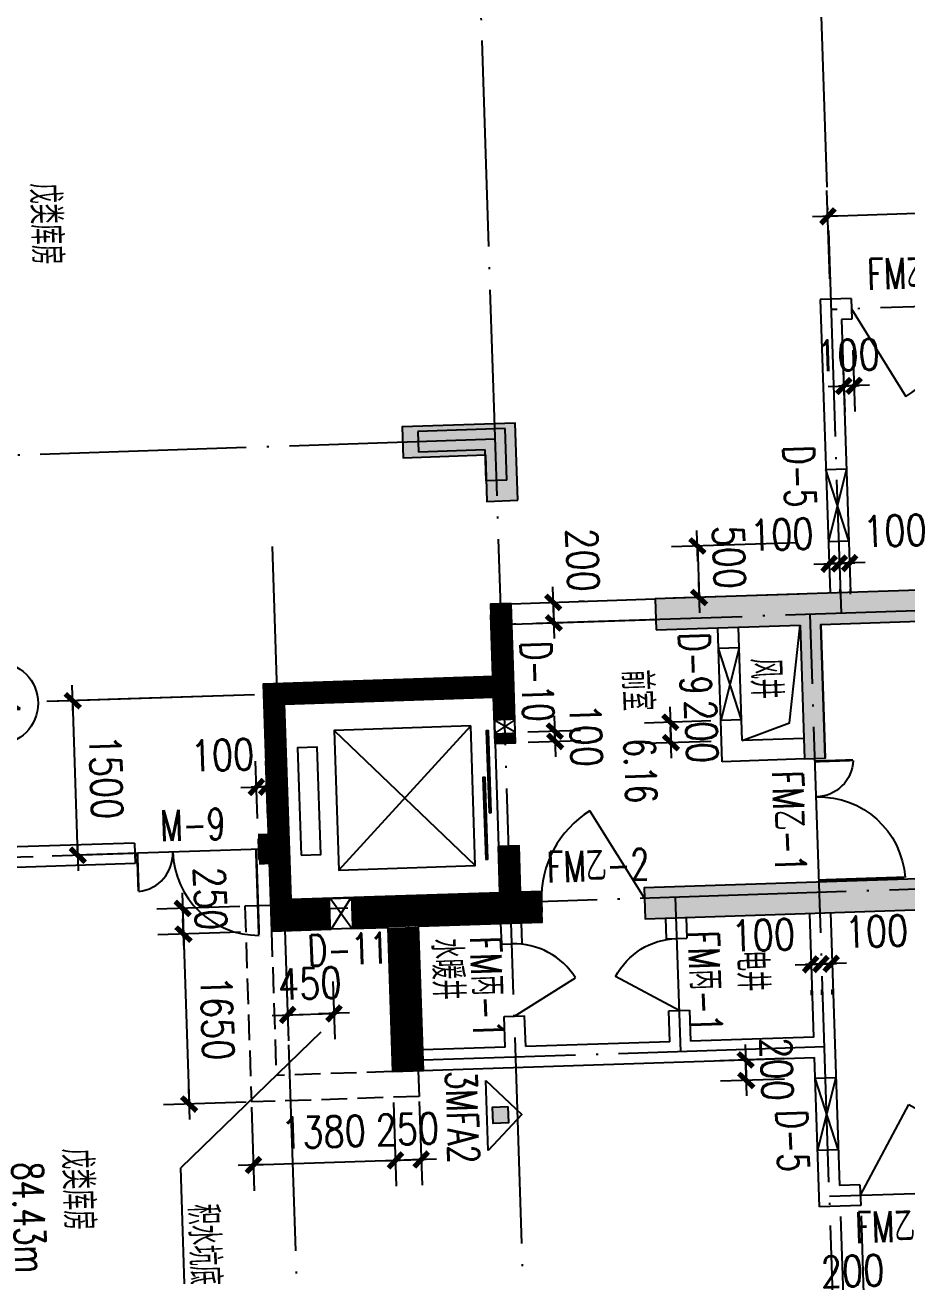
# Model space of a CAD drawing. Extents: x 634182 to 802382, y -1101880 to -864080.
# Drawn here: x 655959 to 664523, y -916773 to -904633 of the extents above; entities that cross this region are included whole.
import ezdxf
from ezdxf.enums import TextEntityAlignment as Align

# ---------------------------------------------------------------- set-up
doc = ezdxf.new("R2010")
doc.units = 0
doc.header["$LTSCALE"] = 1000
doc.header["$MEASUREMENT"] = 0
doc.linetypes.add('DASH', pattern=[0.35, 0.25, -0.1])
doc.linetypes.add('DOTE', pattern=[2.42, 2, -0.2, 0.02, -0.2])
doc.layers.get('0').update_dxf_attribs({"linetype": 'CONTINUOUS'})
doc.layers.get('DEFPOINTS').update_dxf_attribs({"linetype": 'CONTINUOUS'})
for name, color, linetype in [('210', 4, 'CONTINUOUS'), ('AXIS', 3, 'CONTINUOUS'), ('AXIS_TEXT', 7, 'CONTINUOUS'), ('DOTE', 1, 'DOTE'), ('MC', 4, 'CONTINUOUS'), ('PUB_DIM', 3, 'CONTINUOUS'), ('PUB_TEXT', 7, 'CONTINUOUS'), ('STAIR', 2, 'CONTINUOUS'), ('TEXT1', 7, 'CONTINUOUS'), ('WALL', 191, 'CONTINUOUS'), ('WINDOW', 2, 'CONTINUOUS'), ('WINDOW_TEXT', 6, 'CONTINUOUS')]:
    doc.layers.add(name, color=color, linetype=linetype)
doc.styles.add('COMPLEX', font='COMPLEX')
doc.styles.add('DIM_FONT', font='simplex.shx', dxfattribs={"width": 0.8})
doc.styles.add('HZTXT', font='simplex', dxfattribs={"width": 0.8, "bigfont": 'sfont'})
doc.styles.add('SIMPLEX', font='SIMPLEX.SHX')
doc.styles.add('Z', font='romans', dxfattribs={"width": 0.8, "bigfont": 'z'})
doc.dimstyles.new('DIMN', dxfattribs={"dimtxt": 300, "dimasz": 1, "dimexe": 250, "dimexo": 300, "dimgap": 150, "dimtad": 1, "dimdec": 0, "dimzin": 0, "dimdsep": 46, "dimtxsty": 'DIM_FONT', "dimblk": '_DIMX', "dimblk1": '_DIMX', "dimblk2": '_DIMX', "dimcen": 2.5, "dimclrt": 7, "dimadec": 0, "dimazin": 0, "dimtfac": 1, "dimtdec": 0, "dimtix": 1, "dimtmove": 2, "dimatfit": 3, "dimldrblk": '_DIMX', "dimfxl": 0, "dimtolj": 1, "dimtzin": 0, "dimarcsym": 0})

# ---------------------------------------------------------------- blocks, each defined once
blk = doc.blocks.new('_DIMX')
blk.add_line((-150, 0), (150, 0))
at = {"const_width": 50}
blk.add_lwpolyline([(-70, -70), (70, 70)], dxfattribs=at)
blk = doc.blocks.new('*D913')
at = {"color": 0, "linetype": 'ByBlock'}
for p, q in [((668572, -906936), (668544, -906081)), ((663775, -907095), (663746, -906240)), ((668551, -906331), (663756, -906490))]:
    blk.add_line(p, q, dxfattribs=at)
at = {"layer": 'DEFPOINTS', "color": 0, "linetype": 'ByBlock'}
for p in [(663755, -906490), (668582, -907236), (663785, -907395)]:
    blk.add_point(p, dxfattribs=at)
at = {"color": 0, "linetype": 'ByBlock'}
for p, rotation in [((668552, -906331), 1.899999999997419), ((663755, -906490), 181.8999999999974)]:
    blk.add_blockref('_DIMX', p, dxfattribs=dict(at, rotation=rotation))
at = {"color": 7, "linetype": 'ByBlock', "insert": (666143, -906111), "char_height": 300, "attachment_point": 5, "rotation": 1.9, "style": 'DIM_FONT'}
blk.add_mtext('\\A1;4800', dxfattribs=at)
blk = doc.blocks.new('_AXISO')
blk.add_circle((0, 0), 0.5)
at = {"layer": 'AXIS_TEXT', "style": 'COMPLEX', "width": 1.041667}
blk.add_attdef('A', text='', height=0.56, dxfattribs=at).set_placement((-0.25, -0.28), (0.25, -0.28), align=Align.FIT)
blk = doc.blocks.new('M_A1SFU')
blk.add_line((-0.5, 0), (0, -0.866))
blk.add_arc((-0.5, 0), 1, 300, 0)
blk = doc.blocks.new('*D984')
at = {"color": 0, "linetype": 'ByBlock'}
for p, q in [((658499, -913930), (658517, -914490)), ((658948, -913915), (658967, -914475)), ((658508, -914240), (658507, -914240)), ((658509, -914240), (658959, -914225)), ((658960, -914225), (658961, -914225))]:
    blk.add_line(p, q, dxfattribs=at)
at = {"layer": 'DEFPOINTS', "color": 0, "linetype": 'ByBlock'}
for p in [(658489, -913630), (658938, -913616), (658959, -914225)]:
    blk.add_point(p, dxfattribs=at)
at = {"color": 0, "linetype": 'ByBlock'}
for p, rotation in [((658959, -914225), 181.9000000000302), ((658509, -914240), 1.900000000030193)]:
    blk.add_blockref('_DIMX', p, dxfattribs=dict(at, rotation=rotation))
at = {"color": 7, "linetype": 'ByBlock', "insert": (658724, -913933), "char_height": 300, "attachment_point": 5, "rotation": 1.9, "style": 'DIM_FONT'}
blk.add_mtext('\\A1;450', dxfattribs=at)
blk = doc.blocks.new('*D985')
at = {"color": 0, "linetype": 'ByBlock'}
for p, q in [((656961, -911173), (656172, -911199)), ((656471, -912689), (656422, -911192)), ((657010, -912672), (656221, -912698))]:
    blk.add_line(p, q, dxfattribs=at)
at = {"layer": 'DEFPOINTS', "color": 0, "linetype": 'ByBlock'}
for p in [(656422, -911191), (657260, -911163), (657310, -912662)]:
    blk.add_point(p, dxfattribs=at)
at = {"color": 0, "linetype": 'ByBlock'}
for p, rotation in [((656422, -911191), 91.90000000000002), ((656471, -912690), 271.9)]:
    blk.add_blockref('_DIMX', p, dxfattribs=dict(at, rotation=rotation))
at = {"color": 7, "linetype": 'ByBlock', "insert": (656746, -911931), "char_height": 300, "attachment_point": 5, "rotation": 271.9, "style": 'DIM_FONT'}
blk.add_mtext('\\A1;1500', dxfattribs=at)
blk = doc.blocks.new('M_A14NPV')
for points in [[(0.18, 0.178), (0.177, 0.16), (-0.617, 0.16), (-0.617, 0.181)], [(0.632, 0.226), (0.629, 0.208), (-0.164, 0.208), (-0.164, 0.229)]]:
    blk.add_lwpolyline(points, close=True)
blk = doc.blocks.new('*D986')
at = {"color": 0, "linetype": 'ByBlock'}
for p, q in [((661087, -910235), (661087, -910234)), ((661087, -910236), (661094, -910436)), ((661087, -910236), (661094, -910436)), ((661387, -910226), (661337, -910227)), ((661094, -910437), (661094, -910438)), ((661394, -910426), (661344, -910427))]:
    blk.add_line(p, q, dxfattribs=at)
at = {"layer": 'DEFPOINTS', "color": 0, "linetype": 'ByBlock'}
for p in [(661087, -910236), (661094, -910436), (661094, -910436)]:
    blk.add_point(p, dxfattribs=at)
at = {"color": 0, "linetype": 'ByBlock'}
for p, rotation in [((661087, -910236), 271.899999999857), ((661094, -910436), 91.89999999985693)]:
    blk.add_blockref('_DIMX', p, dxfattribs=dict(at, rotation=rotation))
at = {"color": 7, "linetype": 'ByBlock', "insert": (661374, -909826), "char_height": 300, "attachment_point": 5, "rotation": 271.9, "style": 'DIM_FONT'}
blk.add_mtext('\\A1;200', dxfattribs=at)
blk = doc.blocks.new('*D987')
at = {"color": 0, "linetype": 'ByBlock'}
for p, q in [((663865, -909859), (663864, -909859)), ((663866, -909859), (663966, -909855)), ((663866, -909859), (663966, -909855)), ((663967, -909855), (663968, -909855)), ((663876, -910158), (663875, -910108)), ((663976, -910155), (663975, -910105))]:
    blk.add_line(p, q, dxfattribs=at)
at = {"layer": 'DEFPOINTS', "color": 0, "linetype": 'ByBlock'}
for p in [(663866, -909859), (663966, -909855), (663966, -909855)]:
    blk.add_point(p, dxfattribs=at)
at = {"color": 0, "linetype": 'ByBlock'}
for p, rotation in [((663866, -909859), 1.899999999999977), ((663966, -909855), 181.9)]:
    blk.add_blockref('_DIMX', p, dxfattribs=dict(at, rotation=rotation))
at = {"color": 7, "linetype": 'ByBlock', "insert": (664406, -909541), "char_height": 300, "attachment_point": 5, "rotation": 1.9, "style": 'DIM_FONT'}
blk.add_mtext('\\A1;100', dxfattribs=at)
blk = doc.blocks.new('*D988')
at = {"color": 0, "linetype": 'ByBlock'}
for p, q in [((663757, -909562), (663758, -909612)), ((663857, -909559), (663858, -909609)), ((663766, -909862), (663765, -909862)), ((663767, -909862), (663866, -909859)), ((663767, -909862), (663866, -909859)), ((663867, -909859), (663868, -909859))]:
    blk.add_line(p, q, dxfattribs=at)
at = {"layer": 'DEFPOINTS', "color": 0, "linetype": 'ByBlock'}
for p in [(663767, -909862), (663866, -909859), (663866, -909859)]:
    blk.add_point(p, dxfattribs=at)
at = {"color": 0, "linetype": 'ByBlock'}
for p, rotation in [((663767, -909862), 1.899999999903175), ((663866, -909859), 181.8999999999031)]:
    blk.add_blockref('_DIMX', p, dxfattribs=dict(at, rotation=rotation))
at = {"color": 7, "linetype": 'ByBlock', "insert": (663307, -909577), "char_height": 300, "attachment_point": 5, "rotation": 1.9, "style": 'DIM_FONT'}
blk.add_mtext('\\A1;100', dxfattribs=at)
blk = doc.blocks.new('_A2AKO')
at = {"const_width": 0.02}
for points in [[(-0.481, -0.001), (-0.481, -0.308)], [(0.481, 0.001), (0.481, -0.691)]]:
    blk.add_lwpolyline(points, dxfattribs=at)
for centre, radius, start, end in [((-0.501, -0.003), 0.307, 274.2492, 0.2101), ((0.505, 0.002), 0.699, 180.2762, 268.0603)]:
    blk.add_arc(centre, radius, start, end)
blk = doc.blocks.new('*D989')
at = {"color": 0, "linetype": 'ByBlock'}
for p, q in [((663686, -913746), (663685, -913746)), ((663687, -913746), (663787, -913743)), ((663687, -913746), (663787, -913743)), ((663788, -913743), (663789, -913743)), ((663697, -914046), (663695, -913996)), ((663797, -914043), (663795, -913993))]:
    blk.add_line(p, q, dxfattribs=at)
at = {"layer": 'DEFPOINTS', "color": 0, "linetype": 'ByBlock'}
for p in [(663687, -913746), (663787, -913743), (663787, -913743)]:
    blk.add_point(p, dxfattribs=at)
at = {"color": 0, "linetype": 'ByBlock'}
for p, rotation in [((663687, -913746), 1.899999999999977), ((663787, -913743), 181.9)]:
    blk.add_blockref('_DIMX', p, dxfattribs=dict(at, rotation=rotation))
at = {"color": 7, "linetype": 'ByBlock', "insert": (664226, -913428), "char_height": 300, "attachment_point": 5, "rotation": 1.9, "style": 'DIM_FONT'}
blk.add_mtext('\\A1;100', dxfattribs=at)
blk = doc.blocks.new('*D990')
at = {"color": 0, "linetype": 'ByBlock'}
for p, q in [((663586, -913749), (663585, -913750)), ((663587, -913749), (663687, -913746)), ((663587, -913749), (663687, -913746)), ((663688, -913746), (663689, -913746)), ((663597, -914049), (663595, -913999)), ((663697, -914046), (663695, -913996))]:
    blk.add_line(p, q, dxfattribs=at)
at = {"layer": 'DEFPOINTS', "color": 0, "linetype": 'ByBlock'}
for p in [(663587, -913749), (663687, -913746), (663687, -913746)]:
    blk.add_point(p, dxfattribs=at)
at = {"color": 0, "linetype": 'ByBlock'}
for p, rotation in [((663587, -913749), 1.900000000060968), ((663687, -913746), 181.900000000061)]:
    blk.add_blockref('_DIMX', p, dxfattribs=dict(at, rotation=rotation))
at = {"color": 7, "linetype": 'ByBlock', "insert": (663127, -913465), "char_height": 300, "attachment_point": 5, "rotation": 1.9, "style": 'DIM_FONT'}
blk.add_mtext('\\A1;100', dxfattribs=at)
blk = doc.blocks.new('_DBLK')
blk.add_line((-0.5, 0), (0, -0.866))
blk.add_arc((-0.5, 0), 1, 300, 0)
at = {"layer": 'WINDOW_TEXT', "style": 'SIMPLEX', "flags": 9}
blk.add_attdef('A', text='', height=1, dxfattribs=at).set_placement((0, 1.5), align=Align.MIDDLE)
blk = doc.blocks.new('M_A17ORW')
at = {"const_width": 0.02}
for points in [[(-0.481, -0.001), (-0.481, -0.308)], [(0.481, 0.001), (0.481, -0.691)]]:
    blk.add_lwpolyline(points, dxfattribs=at)
for centre, radius, start, end in [((-0.501, -0.003), 0.307, 274.2492, 0.2101), ((0.505, 0.002), 0.699, 180.2762, 268.0603)]:
    blk.add_arc(centre, radius, start, end)
blk = doc.blocks.new('*D991')
at = {"color": 0, "linetype": 'ByBlock'}
for p, q in [((658215, -912332), (658197, -911778)), ((658315, -912329), (658297, -911775)), ((658204, -912028), (658203, -912028)), ((658305, -912025), (658205, -912028)), ((658305, -912025), (658205, -912028)), ((658306, -912025), (658307, -912024))]:
    blk.add_line(p, q, dxfattribs=at)
at = {"layer": 'DEFPOINTS', "color": 0, "linetype": 'ByBlock'}
for p in [(658205, -912028), (658225, -912632), (658325, -912629)]:
    blk.add_point(p, dxfattribs=at)
at = {"color": 0, "linetype": 'ByBlock'}
for p, rotation in [((658205, -912028), 1.900000000047514), ((658305, -912025), 181.9000000000475)]:
    blk.add_blockref('_DIMX', p, dxfattribs=dict(at, rotation=rotation))
at = {"color": 7, "linetype": 'ByBlock', "insert": (657876, -911718), "char_height": 300, "attachment_point": 5, "rotation": 1.9, "style": 'DIM_FONT'}
blk.add_mtext('\\A1;100', dxfattribs=at)
blk = doc.blocks.new('*D992')
at = {"color": 0, "linetype": 'ByBlock'}
for p, q in [((658044, -913187), (657239, -913214)), ((657489, -913205), (657489, -913204)), ((657489, -913206), (657498, -913456)), ((657489, -913206), (657498, -913456)), ((658052, -913437), (657248, -913464)), ((657498, -913457), (657498, -913458))]:
    blk.add_line(p, q, dxfattribs=at)
at = {"layer": 'DEFPOINTS', "color": 0, "linetype": 'ByBlock'}
for p in [(658344, -913177), (657498, -913456), (658352, -913427)]:
    blk.add_point(p, dxfattribs=at)
at = {"color": 0, "linetype": 'ByBlock'}
for p, rotation in [((657489, -913206), 271.9000000005104), ((657498, -913456), 91.9000000005104)]:
    blk.add_blockref('_DIMX', p, dxfattribs=dict(at, rotation=rotation))
at = {"color": 7, "linetype": 'ByBlock', "insert": (657758, -913111), "char_height": 300, "attachment_point": 5, "rotation": 271.9, "style": 'DIM_FONT'}
blk.add_mtext('\\A1;250', dxfattribs=at)
blk = doc.blocks.new('*D994')
at = {"color": 0, "linetype": 'ByBlock'}
for p, q in [((659538, -915090), (659564, -915902)), ((659787, -915081), (659814, -915893)), ((659555, -915652), (659554, -915652)), ((659806, -915643), (659556, -915652)), ((659807, -915643), (659808, -915643))]:
    blk.add_line(p, q, dxfattribs=at)
at = {"layer": 'DEFPOINTS', "color": 0, "linetype": 'ByBlock'}
for p in [(659528, -914790), (659777, -914782), (659556, -915652)]:
    blk.add_point(p, dxfattribs=at)
at = {"color": 0, "linetype": 'ByBlock'}
for p, rotation in [((659556, -915652), 1.900000000001307), ((659806, -915643), 181.9000000000013)]:
    blk.add_blockref('_DIMX', p, dxfattribs=dict(at, rotation=rotation))
at = {"color": 7, "linetype": 'ByBlock', "insert": (659671, -915348), "char_height": 300, "attachment_point": 5, "rotation": 1.9, "style": 'DIM_FONT'}
blk.add_mtext('\\A1;250', dxfattribs=at)
blk = doc.blocks.new('*D995')
at = {"color": 0, "linetype": 'ByBlock'}
for p, q in [((659538, -915090), (659564, -915902)), ((658158, -915136), (658185, -915947)), ((659555, -915652), (658178, -915697))]:
    blk.add_line(p, q, dxfattribs=at)
at = {"layer": 'DEFPOINTS', "color": 0, "linetype": 'ByBlock'}
for p in [(658148, -914836), (659528, -914790), (658177, -915697)]:
    blk.add_point(p, dxfattribs=at)
at = {"color": 0, "linetype": 'ByBlock'}
for p, rotation in [((659556, -915652), 1.900000000011488), ((658177, -915697), 181.9000000000115)]:
    blk.add_blockref('_DIMX', p, dxfattribs=dict(at, rotation=rotation))
at = {"color": 7, "linetype": 'ByBlock', "insert": (658857, -915375), "char_height": 300, "attachment_point": 5, "rotation": 1.9, "style": 'DIM_FONT'}
blk.add_mtext('\\A1;1380', dxfattribs=at)
blk = doc.blocks.new('*D996')
at = {"color": 0, "linetype": 'ByBlock'}
for p, q in [((660841, -911494), (661353, -911477)), ((660845, -911594), (661357, -911577)), ((661103, -911485), (661103, -911484)), ((661107, -911585), (661103, -911486)), ((661107, -911586), (661107, -911587))]:
    blk.add_line(p, q, dxfattribs=at)
at = {"layer": 'DEFPOINTS', "color": 0, "linetype": 'ByBlock'}
for p in [(660541, -911504), (661103, -911486), (660545, -911604)]:
    blk.add_point(p, dxfattribs=at)
at = {"color": 0, "linetype": 'ByBlock'}
for p, rotation in [((661103, -911486), 271.9000000000254), ((661107, -911585), 91.90000000002544)]:
    blk.add_blockref('_DIMX', p, dxfattribs=dict(at, rotation=rotation))
at = {"color": 7, "linetype": 'ByBlock', "insert": (661405, -911525), "char_height": 300, "attachment_point": 5, "rotation": 271.9, "style": 'DIM_FONT'}
blk.add_mtext('\\A1;100', dxfattribs=at)
blk = doc.blocks.new('*D997')
at = {"color": 0, "linetype": 'ByBlock'}
for p, q in [((663326, -914664), (662706, -914684)), ((662956, -914675), (662956, -914674)), ((662956, -914676), (662962, -914876)), ((663332, -914864), (662713, -914884)), ((662962, -914877), (662962, -914878))]:
    blk.add_line(p, q, dxfattribs=at)
at = {"layer": 'DEFPOINTS', "color": 0, "linetype": 'ByBlock'}
for p in [(663625, -914654), (663632, -914854), (662962, -914876)]:
    blk.add_point(p, dxfattribs=at)
at = {"color": 0, "linetype": 'ByBlock'}
for p, rotation in [((662956, -914676), 271.8999999999808), ((662962, -914876), 91.89999999998084)]:
    blk.add_blockref('_DIMX', p, dxfattribs=dict(at, rotation=rotation))
at = {"color": 7, "linetype": 'ByBlock', "insert": (663259, -914766), "char_height": 300, "attachment_point": 5, "rotation": 271.9, "style": 'DIM_FONT'}
blk.add_mtext('\\A1;200', dxfattribs=at)
blk = doc.blocks.new('*D999')
at = {"color": 0, "linetype": 'ByBlock'}
for p, q in [((662617, -911386), (661975, -911407)), ((662225, -911398), (662225, -911397)), ((662225, -911399), (662231, -911598)), ((662623, -911585), (661981, -911607)), ((662231, -911599), (662231, -911600))]:
    blk.add_line(p, q, dxfattribs=at)
at = {"layer": 'DEFPOINTS', "color": 0, "linetype": 'ByBlock'}
for p in [(662916, -911376), (662923, -911576), (662231, -911598)]:
    blk.add_point(p, dxfattribs=at)
at = {"color": 0, "linetype": 'ByBlock'}
for p, rotation in [((662225, -911399), 271.9000000000268), ((662231, -911598), 91.90000000002671)]:
    blk.add_blockref('_DIMX', p, dxfattribs=dict(at, rotation=rotation))
at = {"color": 7, "linetype": 'ByBlock', "insert": (662528, -911489), "char_height": 300, "attachment_point": 5, "rotation": 271.9, "style": 'DIM_FONT'}
blk.add_mtext('\\A1;200', dxfattribs=at)
blk = doc.blocks.new('*D1000')
at = {"color": 0, "linetype": 'ByBlock'}
for p, q in [((663898, -907791), (663918, -908387)), ((663998, -907788), (664018, -908384)), ((663908, -908137), (663907, -908137)), ((664009, -908134), (663909, -908137)), ((664010, -908134), (664011, -908134))]:
    blk.add_line(p, q, dxfattribs=at)
at = {"layer": 'DEFPOINTS', "color": 0, "linetype": 'ByBlock'}
for p in [(663888, -907491), (663988, -907488), (663909, -908137)]:
    blk.add_point(p, dxfattribs=at)
at = {"color": 0, "linetype": 'ByBlock'}
for p, rotation in [((663909, -908137), 1.899999999978661), ((664009, -908134), 181.8999999999787)]:
    blk.add_blockref('_DIMX', p, dxfattribs=dict(at, rotation=rotation))
at = {"color": 7, "linetype": 'ByBlock', "insert": (663949, -907836), "char_height": 300, "attachment_point": 5, "rotation": 1.9, "style": 'DIM_FONT'}
blk.add_mtext('\\A1;100', dxfattribs=at)
blk = doc.blocks.new('*D1007')
at = {"color": 0, "linetype": 'ByBlock'}
for p, q in [((663877, -916196), (663913, -917278)), ((664077, -916190), (664112, -917272)), ((663903, -917028), (663902, -917028)), ((664104, -917022), (663904, -917028)), ((664105, -917022), (664106, -917022))]:
    blk.add_line(p, q, dxfattribs=at)
at = {"layer": 'DEFPOINTS', "color": 0, "linetype": 'ByBlock'}
for p in [(663867, -915897), (664067, -915890), (663904, -917028)]:
    blk.add_point(p, dxfattribs=at)
at = {"color": 0, "linetype": 'ByBlock'}
for p, rotation in [((664104, -917022), 181.8999999999804), ((663904, -917028), 1.899999999980391)]:
    blk.add_blockref('_DIMX', p, dxfattribs=dict(at, rotation=rotation))
at = {"color": 7, "linetype": 'ByBlock', "insert": (663994, -916725), "char_height": 300, "attachment_point": 5, "rotation": 1.9, "style": 'DIM_FONT'}
blk.add_mtext('\\A1;200', dxfattribs=at)

msp = doc.modelspace()

# ---------------------------------------------------------------- hatches: boundary and pattern name
at = {"layer": '210'}
h = msp.add_hatch(color=256, dxfattribs=at)
h.paths.add_polyline_path([(660524.729, -908652.668), (660624.698, -908649.352), (660624.702, -908649.458), (660724.542, -908646.146), (660744.432, -909245.721), (660544.623, -909252.35)])
h.paths.add_polyline_path([(660524.729, -908652.668), (660519.756, -908502.762), (660719.566, -908496.134), (660724.539, -908646.04)])
h.paths.add_polyline_path([(659625.243, -908682.507), (659620.27, -908532.601), (660519.756, -908502.762), (660524.729, -908652.668)])
h.paths.add_polyline_path([(659630.216, -908832.436), (659625.243, -908682.507), (660524.729, -908652.668), (660544.623, -909252.35), (660444.597, -909255.668), (660429.677, -908805.915)])
for points in [[(668473.351, -909989.877), (668455.116, -909440.179), (668754.951, -909430.233), (668804.684, -910929.411), (668504.849, -910939.358), (668483.298, -910289.712), (663685.94, -910448.857), (663729.148, -911748.203), (663529.151, -911754.776), (663486.05, -910455.488), (662086.928, -910502.021), (662076.873, -910202.07)], [(661969.846, -913007.574), (661979.793, -913307.409), (668576.162, -913088.588), (668594.397, -913638.283), (668894.232, -913628.336), (668844.499, -912129.161), (668544.786, -912139.514), (668566.327, -912788.863)]]:
    msp.add_hatch(color=256, dxfattribs=at).paths.add_polyline_path(points)
at = {"layer": 'PUB_DIM'}
msp.add_hatch(color=256, dxfattribs=at).paths.add_polyline_path([(660498.065, -915134.682), (660503.32, -915293.108), (660653.811, -915288.115), (660648.556, -915129.689)])

# ---------------------------------------------------------------- linework, layer by layer
at = {"layer": '210', "const_width": 200}
msp.add_lwpolyline([(660600.987, -910951.427), (660577.75, -910251.801)], dxfattribs=at)
at = {"layer": 'DOTE'}
for p, q in [((663598.847, -901790.823), (663882.554, -910343.059)), ((662067.446, -955157.293), (660300.728, -901900.232)), ((668682.055, -907232.22), (663784.746, -907394.681)), ((660524.755, -908653.458), (650601.062, -908982.661)), ((658358.053, -909693.767), (659459.866, -942907.495)), ((670179.091, -910134.181), (660584.435, -910452.469)), ((663926.059, -920700.429), (663582.785, -910353.003)), ((660604.328, -911052.139), (656085.481, -911202.045)), ((660604.328, -911052.139), (656964.404, -911172.888)), ((658455.268, -912624.256), (650730.367, -912880.517)), ((668769.434, -912882.43), (658475.161, -913223.926)), ((662273.074, -913097.936), (662322.807, -914597.111)), ((659724.21, -914682.524), (659674.477, -913183.349)), ((659724.236, -914683.315), (659674.504, -913184.14)), ((663722.037, -914550.694), (659724.236, -914683.315)), ((663770.119, -915999.897), (668867.242, -915830.808))]:
    msp.add_line(p, q, dxfattribs=at)
at = {"layer": 'MC', "linetype": 'Continuous'}
for p, q in [((663959.291, -909640.152), (663736.193, -908947.168)), ((663936.083, -908940.537), (663759.401, -909646.783)), ((662893.275, -910676.039), (662693.385, -910682.67)), ((662916.483, -911375.654), (662693.385, -910682.67)), ((662893.275, -910676.039), (662716.593, -911382.285)), ((660719.05, -911496.708), (660515.183, -911380.3)), ((660715.092, -911377.402), (660519.307, -911505.292)), ((662916.483, -911375.654), (662716.593, -911382.285)), ((659131.37, -913401.494), (658921.56, -913109.086)), ((659121.45, -913102.455), (658931.48, -913408.125)), ((663855.163, -915546.852), (663632.064, -914853.868)), ((663831.954, -914847.237), (663655.273, -915553.483))]:
    msp.add_line(p, q, dxfattribs=at)
for points in [[(660615.247, -911381.298, 200, 200, 0), (660604.328, -911052.139, 200, 200, 0), (658375.551, -911126.075, 200, 200, 0), (658446.835, -913274.893, 300, 300, 0), (658926.532, -913258.98, 300, 300, 0)], [(659126.422, -913252.349, 300, 300, 0), (660975.42, -913191.011, 300, 300, 0)]]:
    msp.add_lwpolyline(points, format="xyseb", dxfattribs=at)
for points, const_width in [([(660622.513, -911601.178), (660619.198, -911501.233)], 200), ([(658225.423, -912631.929), (658325.366, -912628.565)], 300), ([(660655.744, -912601.311), (660671.467, -913076.022)], 200), ([(659631.263, -913388.74), (659677.58, -914784.942)], 300)]:
    msp.add_lwpolyline(points, dxfattribs=dict(at, const_width=const_width))
at = {"layer": 'PUB_DIM', "linetype": 'Continuous'}
for p in [(658830.312, -914408.193), (657573.197, -918825.076)]:
    msp.add_line(p, (657470.355, -915724.96), dxfattribs=at)
at = {"layer": 'PUB_DIM'}
msp.add_line((660455.737, -915554.984), (660433.231, -914876.535), dxfattribs=at)
msp.add_lwpolyline([(660433.231, -914876.535), (660783.708, -915204.506), (660455.737, -915554.984)], dxfattribs=at)
msp.add_lwpolyline([(660648.556, -915129.689), (660653.811, -915288.115), (660503.32, -915293.108), (660498.065, -915134.682)], close=True, dxfattribs=at)
at = {"layer": 'STAIR'}
for p, q in [((659004.636, -912834.261), (660286.409, -911434.835)), ((658959.672, -911478.847), (660331.373, -912790.249)), ((660522.643, -911605.176), (660555.799, -912604.626))]:
    msp.add_line(p, q, dxfattribs=at)
at = {"layer": 'STAIR', "linetype": 'DASH'}
for p, q in [((658343.576, -913177.49), (658093.713, -913185.779)), ((658093.713, -913185.779), (658156.708, -915084.731)), ((658351.865, -913427.352), (658398.282, -914826.58)), ((659527.556, -914789.118), (658398.282, -914826.58)), ((659777.418, -914780.829), (659785.707, -915030.692)), ((659785.707, -915030.692), (658156.708, -915084.731))]:
    msp.add_line(p, q, dxfattribs=at)
at = {"layer": 'STAIR'}
for points in [[(660286.409, -911434.835), (658959.672, -911478.847), (659004.636, -912834.261), (660331.373, -912790.249)], [(658640.331, -912690.681), (658831.011, -912684.356), (658796.364, -911639.93), (658605.684, -911646.256)]]:
    msp.add_lwpolyline(points, close=True, dxfattribs=at)
at = {"layer": 'TEXT1'}
msp.add_lwpolyline([(662923.113, -911575.517), (663381.409, -911405.808), (663486.181, -910456.287)], dxfattribs=at)
at = {"layer": 'WALL'}
for p, q in [((663981.321, -907288.105), (663681.486, -907298.051)), ((663681.486, -907298.051), (663775.975, -910146.389)), ((663981.321, -907288.105), (663987.952, -907487.995)), ((663987.952, -907487.995), (663888.007, -907491.31)), ((663888.007, -907491.31), (663975.865, -910139.758)), ((660621.41, -908550.221), (659771.877, -908578.403)), ((660637.987, -909049.947), (660621.41, -908550.221)), ((659771.877, -908578.403), (659778.508, -908778.293)), ((660428.151, -908756.742), (659778.508, -908778.293)), ((660438.097, -909056.578), (660428.151, -908756.742)), ((663736.193, -908947.168), (663936.083, -908940.537)), ((660637.987, -909049.947), (660438.097, -909056.578)), ((663759.401, -909646.783), (663959.291, -909640.152)), ((660677.774, -910249.287), (662076.934, -910202.872)), ((660501.092, -910955.533), (660481.199, -910355.863)), ((660684.405, -910449.177), (662083.565, -910402.762)), ((662086.951, -910502.704), (663486.181, -910456.287)), ((662729.854, -911782.038), (662686.755, -910482.807)), ((662923.113, -911575.517), (662886.645, -910476.176)), ((663686.071, -910449.656), (663729.171, -911748.887)), ((658272.319, -911029.469), (660700.983, -910948.902)), ((658272.319, -911029.47), (658348.575, -913328.205)), ((658478.84, -911222.728), (660507.724, -911155.423)), ((660522.643, -911605.176), (660507.724, -911155.424)), ((658541.775, -913121.686), (658478.782, -911222.731)), ((663522.65, -911555.628), (662923.113, -911575.517)), ((663529.281, -911755.518), (662729.854, -911782.038)), ((663529.281, -911755.518), (663729.171, -911748.887)), ((658222.107, -912531.984), (658228.738, -912731.874)), ((657022.767, -912571.77), (654054.394, -912670.241)), ((657022.767, -912571.77), (657029.398, -912771.66)), ((660755.689, -912597.995), (660555.799, -912604.626)), ((660570.718, -913054.379), (660555.799, -912604.626)), ((660770.608, -913047.748), (660755.688, -912597.995)), ((657029.398, -912771.66), (654061.025, -912870.131)), ((660770.608, -913047.747), (660970.501, -913041.116)), ((660970.498, -913041.117), (660977.129, -913241.007)), ((661969.948, -913007.961), (661976.58, -913207.851)), ((658541.834, -913121.683), (660570.718, -913054.378)), ((660977.025, -913241.01), (660977.129, -913241.006)), ((663618.802, -914454.088), (663578.989, -913253.949)), ((663778.879, -913247.318), (663866.767, -915896.66)), ((659131.37, -913401.494), (658931.48, -913408.125)), ((660587.296, -913554.103), (660580.637, -913353.378)), ((660787.186, -913547.472), (660780.528, -913346.765)), ((662186.415, -913501.055), (662179.757, -913300.365)), ((662379.649, -913293.734), (662386.306, -913494.424)), ((662186.415, -913501.055), (662386.306, -913494.424)), ((660587.295, -913554.103), (660787.186, -913547.472)), ((660610.503, -914253.718), (660810.395, -914247.087)), ((660620.451, -914553.56), (660610.505, -914253.718)), ((660820.341, -914546.922), (660810.394, -914247.087)), ((662209.624, -914200.67), (662409.515, -914194.039)), ((662219.57, -914500.505), (662209.624, -914200.67)), ((662409.515, -914194.039), (662419.462, -914493.874)), ((663618.802, -914454.088), (662419.462, -914493.874)), ((660620.451, -914553.553), (659820.891, -914580.078)), ((662219.57, -914500.505), (660820.341, -914546.922)), ((659627.632, -914786.599), (663625.433, -914653.978)), ((663673.506, -916103.133), (663625.433, -914653.978)), ((659627.605, -914785.799), (659627.632, -914786.599)), ((663632.064, -914853.868), (663831.954, -914847.237)), ((663655.273, -915553.483), (663855.163, -915546.852)), ((664066.657, -915890.029), (663866.767, -915896.66)), ((664066.657, -915890.029), (664073.289, -916089.943)), ((664073.286, -916089.871), (663673.506, -916103.133))]:
    msp.add_line(p, q, dxfattribs=at)
for points in [[(660744.432, -909245.721), (660719.566, -908496.134), (659620.27, -908532.601), (659630.216, -908832.436), (660429.677, -908805.915), (660444.597, -909255.668)], [(660700.956, -910948.112), (660677.747, -910248.484), (660477.752, -910255.118), (660500.961, -910954.747)], [(660700.979, -910948.796), (660677.77, -910249.167), (660477.775, -910255.802), (660500.984, -910955.43)], [(668894.203, -913627.927), (668844.47, -912128.751), (668544.756, -912139.105), (668566.297, -912788.453), (661969.817, -913007.165), (661979.764, -913307), (668576.132, -913088.179), (668594.368, -913637.873)]]:
    msp.add_lwpolyline(points, close=True, dxfattribs=at)
for points in [[(663486.072, -910456.171), (663529.174, -911755.46), (663729.171, -911748.887), (663685.962, -910449.54), (668483.32, -910290.396), (668504.871, -910940.041), (668804.706, -910930.095), (668754.973, -909430.916), (668455.138, -909440.863), (668473.374, -909990.56), (662076.895, -910202.754), (662086.951, -910502.704)], [(659131.37, -913401.494), (659481.138, -913389.891), (659527.556, -914789.118), (659827.391, -914779.171), (659781.075, -913379.833), (660980.314, -913340.155), (660980.314, -913340.155), (660970.501, -913041.116), (660770.608, -913047.748), (660755.666, -912597.311), (660555.667, -912603.829), (660570.587, -913053.582), (658541.812, -913120.999), (658478.759, -911222.047), (660507.592, -911154.623), (660522.621, -911604.492), (660722.406, -911597.865), (660700.851, -910948.114), (658272.292, -911028.679), (658351.865, -913427.352), (658931.48, -913408.125)]]:
    msp.add_lwpolyline(points, dxfattribs=at)

# ---------------------------------------------------------------- block references
at = {"layer": 'AXIS'}
ref = msp.add_blockref('_AXISO', (655685.701, -911215.307), dxfattribs=dict(at, xscale=800, yscale=800, zscale=800, rotation=271.9))
ref.add_attrib('A', '4', dxfattribs={"layer": 'AXIS_TEXT', "height": 448, "rotation": 271.9, "style": 'COMPLEX', "width": 1.171875}).set_placement((655455.193, -911022.843), (655468.455, -911422.623), align=Align.FIT)
at = {"layer": 'WINDOW'}
for name, p, xscale, yscale, zscale, rotation in [('M_A1SFU', (664484.362, -907371.472), -1000, -1000, 1000, 181.9), ('M_A14NPV', (660638.87, -912092.671), 1000, -1000, 1000, 271.9), ('M_A17ORW', (663649.229, -912356.402), 1200, -1200, 1200, 271.9), ('_DBLK', (661473.539, -913124.484), -1000, -1000, 1000, 1.899999999999999), ('_A2AKO', (657625.752, -912651.822), 1200, 1200, 1200, 1.899999999999999), ('_DBLK', (662297.965, -913847.547), 700, -700, 700, 91.9), ('_DBLK', (660698.845, -913900.595), -700, -700, 700, 271.9), ('M_A1SFU', (664569.698, -915973.408), 1000, -1000, 1000, 1.899999999999999)]:
    msp.add_blockref(name, p, dxfattribs=dict(at, xscale=xscale, yscale=yscale, zscale=zscale, rotation=rotation))

# ---------------------------------------------------------------- texts
at = {"layer": 'MC', "linetype": 'Continuous', "width": 0.7}
for s, rotation, style, p in [('FM乙-2', 1.9, 'HZTXT', (664143.545, -907203.634)), ('D-5', 271.9, 'HZTXT', (663319.649, -908715.283)), ('D-9', 271.9, 'HZTXT', (662305.96, -910532.844)), ('D-10', 271.9, 'HZTXT', (660769.264, -910616.495)), ('FM乙-1', 271.9, 'HZTXT', (663212.14, -911874.785)), ('M-9', 1.9, 'Z', (657278.192, -912554.889)), ('FM乙-2', 1.9, 'HZTXT', (661032.825, -912957.394)), ('D-11', 1.9, 'HZTXT', (658709.62, -913765.324)), ('FM丙-1', 271.9, 'HZTXT', (660279.179, -913480.613)), ('FM丙-1', 271.9, 'HZTXT', (662395.112, -913425.35)), ('D-5', 271.9, 'HZTXT', (663252.56, -915163.417)), ('FM乙-2', 1.9, 'HZTXT', (664027.224, -916454.937))]:
    msp.add_text(s, height=300, rotation=rotation, dxfattribs=dict(at, style=style)).set_placement(p)
at = {"layer": 'PUB_DIM', "style": 'Z', "width": 0.7}
msp.add_text('3MFA2', height=300, rotation=271.9, dxfattribs=at).set_placement((660041.409, -914787.636))
at = {"layer": 'PUB_TEXT', "style": 'Z', "width": 0.7}
for p in [(656000.869, -906169.855), (656311.657, -915538.448)]:
    msp.add_text('戊类库房', height=300, rotation=271.9, dxfattribs=at).set_placement(p)
msp.add_text('84.43m', height=300, rotation=271.9, dxfattribs=at).set_placement((656017.415, -916746.072), align=Align.MIDDLE_RIGHT)
at = {"layer": 'TEXT1', "style": 'Z', "width": 0.7}
for s, p in [('风井', (662997.433, -910780.763)), ('前室', (661749.241, -910895.192)), ('6.16', (661773.838, -911559.857)), ('水暖井', (659901.049, -913501.035)), ('电井', (662866.246, -913617.79))]:
    msp.add_text(s, height=300, rotation=271.9, dxfattribs=at).set_placement(p)
msp.add_text('积水坑底标高-5.450', height=300.00001, rotation=271.9, dxfattribs=at).set_placement((657739.103, -917193.572), align=Align.MIDDLE)

# ---------------------------------------------------------------- dimensions: what is measured, and where the dimension line sits
at = {"layer": 'AXIS'}
dim = msp.add_linear_dim(base=(656421.509, -911190.897), p1=(657310.091, -912662.245), p2=(657260.358, -911163.07), angle=271.9, dimstyle='DIMN', dxfattribs=at)
dim.commit()
dim.dimension.update_dxf_attribs({"geometry": '*D985', "text_midpoint": (656746.21, -911930.538)})
at = {"layer": 'PUB_DIM', "linetype": 'Continuous'}
for p1, p2, distance, picture, middle in [((668582.107, -907235.536), (663784.746, -907394.681), -905.087, '*D913', (666143.472, -906110.684)), ((663987.952, -907487.995), (663888.007, -907491.31), 646.44, '*D1000', (663949.466, -907835.902)), ((660544.788, -911603.757), (660541.486, -911504.227), -562.232, '*D996', (661404.896, -911525.405)), ((662916.483, -911375.654), (662923.113, -911575.517), -692.145, '*D999', (662527.869, -911488.587)), ((658488.648, -913630.487), (658938.361, -913615.568), -610.07, '*D984', (658723.785, -913932.927)), ((663625.433, -914653.978), (663632.064, -914853.868), -670.052, '*D997', (663258.9, -914766.192)), ((659527.582, -914789.918), (658148.446, -914835.668), 862.215, '*D995', (658856.654, -915374.699)), ((659777.445, -914781.629), (659527.582, -914789.918), 862.215, '*D994', (659671.154, -915347.679)), ((664066.657, -915890.029), (663866.767, -915896.66), 1132.318, '*D1007', (663994.308, -916725.204))]:
    dim = msp.add_aligned_dim(p1=p1, p2=p2, distance=distance, dimstyle='DIMN', dxfattribs=at)
    dim.commit()
    dim.dimension.update_dxf_attribs({"geometry": picture, "text_midpoint": middle})
for base, p1, p2, angle, picture, middle, dimtype in [((663866.482, -909858.574), (663766.537, -909861.889), (663866.482, -909858.574), 1.9, '*D988', (663306.838, -909576.974), 129), ((663966.427, -909855.258), (663866.482, -909858.574), (663966.427, -909855.258), 1.9, '*D987', (664406.233, -909540.503), 128), ((661093.992, -910435.565), (661087.362, -910235.699), (661093.992, -910435.565), 271.9, '*D986', (661373.934, -909825.96), 129), ((658205.384, -912027.868), (658325.366, -912628.565), (658225.421, -912631.881), 181.9, '*D991', (657875.637, -911717.567), 129), ((657497.634, -913455.69), (658343.576, -913177.49), (658351.865, -913427.352), 271.9, '*D992', (657757.827, -913110.664), 129), ((663686.66, -913746.129), (663586.733, -913749.444), (663686.66, -913746.129), 1.9, '*D990', (663127.025, -913464.529), 129), ((663786.624, -913742.813), (663686.66, -913746.129), (663786.624, -913742.813), 1.9, '*D989', (664226.42, -913428.058), 128)]:
    dim = msp.add_linear_dim(base=base, p1=p1, p2=p2, angle=angle, dimstyle='DIMN', dxfattribs=at)
    dim.commit()
    dim.dimension.update_dxf_attribs({"geometry": picture, "text_midpoint": middle, "dimtype": dimtype})
msp.add_linear_dim(base=(662503.913, -910188.588), p1=(663759.401, -909646.783), p2=(663775.975, -910146.389), angle=271.9, location=(662795.536, -909797.821), dimstyle='DIMN', dxfattribs=at).render()
msp.add_aligned_dim(p1=(658351.865, -913427.352), p2=(658406.57, -915076.442), distance=-854.701, dimstyle='DIMN', dxfattribs=at).render()

doc.saveas('drawing.dxf')
